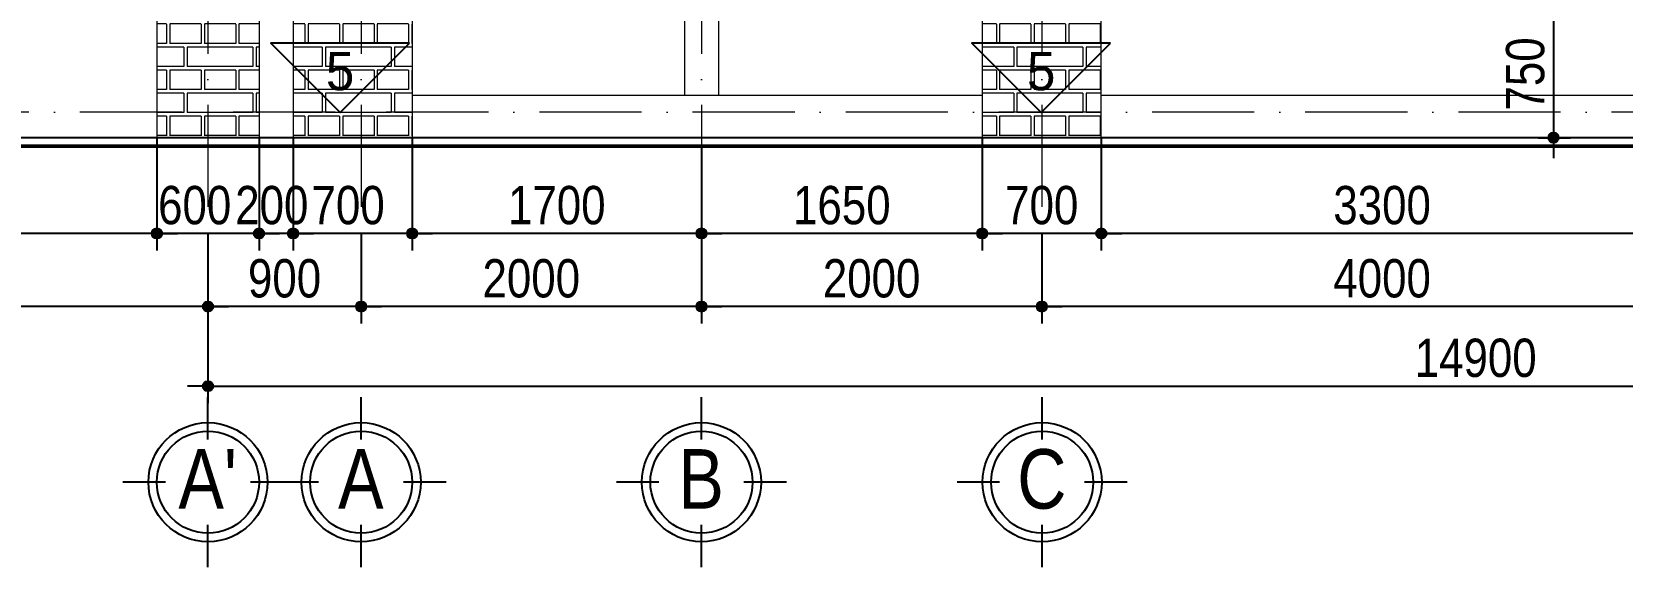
# Model space of a CAD drawing. Extents: x -1107188 to -523840, y 39692 to 514392.
# Drawn here: x -1049659 to -1040312, y 407626 to 410774 of the extents above; entities that cross this region are included whole.
import ezdxf
from ezdxf.enums import TextEntityAlignment as Align

# ---------------------------------------------------------------- set-up
doc = ezdxf.new("R2010")
doc.units = 0
doc.linetypes.add('ACAD_ISO10W100', pattern=[18, 12, -3, 0, -3])
doc.layers.get('DEFPOINTS').update_dxf_attribs({"linetype": 'CONTINUOUS'})
for name, color, linetype in [('DIM', 1, 'CONTINUOUS'), ('TAGS', 60, 'CONTINUOUS'), ('TUONG', 131, 'CONTINUOUS')]:
    doc.layers.add(name, color=color, linetype=linetype)
for name, color, linetype, lineweight in [('HACHT', 8, 'CONTINUOUS', 5), ('NET-THAY', 2, 'CONTINUOUS', 13), ('TRUC', 24, 'CONTINUOUS', 0)]:
    doc.layers.add(name, color=color, linetype=linetype, lineweight=lineweight)
doc.styles.add('AVO', font='')
doc.styles.add('HEL-CONDENSE', font='')
doc.styles.get("Standard").update_dxf_attribs({"font": ''})
doc.styles.add('VNI-HELVE-CONDENSEN', font='')
doc.styles.get('AVO').set_extended_font_data('VNI-Avo')
doc.styles.get('HEL-CONDENSE').set_extended_font_data('VNI-Helve-Condense')
doc.styles.get('Standard').set_extended_font_data('VNI-Helve-Condense')
doc.styles.get('VNI-HELVE-CONDENSEN').set_extended_font_data('VNI-Helve-Condense')
doc.dimstyles.new('D100', dxfattribs={"dimtxt": 225, "dimasz": 1.2, "dimexe": 100, "dimexo": 0, "dimgap": 50, "dimtad": 1, "dimdec": 0, "dimzin": 13, "dimdsep": 46, "dimtxsty": 'HEL-CONDENSE', "dimblk": 'D50', "dimcen": 0, "dimclrd": 1, "dimclre": 1, "dimclrt": 7, "dimadec": 0, "dimazin": 0, "dimtfac": 1, "dimtdec": 0, "dimtmove": 0, "dimatfit": 3, "dimldrblk": 'D50', "dimfxl": 1, "dimtolj": 1, "dimtzin": 13, "dimarcsym": 0})
doc.dimstyles.get("Standard").update_dxf_attribs({"dimtxt": 0.18, "dimasz": 0.18, "dimexe": 0.18, "dimexo": 0.0625, "dimgap": 0.09, "dimtad": 0, "dimtih": 1, "dimtoh": 1, "dimdec": 4, "dimzin": 0, "dimdsep": 46, "dimtxsty": 'Standard', "dimcen": 0.09, "dimadec": 0, "dimazin": 0, "dimtfac": 1, "dimtdec": 4, "dimtofl": 0, "dimtmove": 0, "dimatfit": 3, "dimfxl": 1, "dimtolj": 1, "dimtzin": 0, "dimarcsym": 0})
pattern_1 = [(180, (-2374848.54, 181445.75), (-3e-14, -270.968), [387.35, -19.05]), (180, (-2374848.54, 181331.45), (-3e-14, -270.968), [387.35, -19.05]), (180, (-2374950.14, 181310.26), (-3e-14, -270.968), [184.15, -19.05]), (180, (-2374950.14, 181195.96), (-3e-14, -270.968), [184.15, -19.05]), (270, (-2374848.54, 181445.75), (406.4, -7e-14), [114.3, -156.6672]), (270, (-2374829.5, 181445.75), (406.4, -7e-14), [114.3, -156.6672]), (270, (-2374950.14, 181310.26), (203.2, -4e-14), [114.3, -156.6672]), (270, (-2374931.09, 181310.26), (203.2, -4e-14), [114.3, -156.6672])]

# ---------------------------------------------------------------- blocks, each defined once
blk = doc.blocks.new('D50')
at = {"layer": 'DIM'}
blk.add_hatch(color=256, dxfattribs=at).paths.add_polyline_path([(25, 0, 1), (-25, 0, 1)])
blk.add_line((25, 0), (100, 0), dxfattribs=at)
blk.add_circle((0, 0), 25, dxfattribs=at)
blk = doc.blocks.new('*D893')
at = {"layer": 'DEFPOINTS', "color": 0, "transparency": 16777216}
for p in [(-1043723.3, 409588.8), (-1039723.3, 409588.8), (-1043723.3, 409158.5)]:
    blk.add_point(p, dxfattribs=at)
at = {"layer": 'DIM', "color": 1, "lineweight": -2, "transparency": 16777216}
for p, q in [((-1043723.3, 409588.8), (-1043723.3, 409058.5)), ((-1039723.3, 409588.8), (-1039723.3, 409058.5)), ((-1039724.5, 409158.5), (-1043722.1, 409158.5))]:
    blk.add_line(p, q, dxfattribs=at)
at = {"layer": 'DIM', "color": 1, "lineweight": -2, "transparency": 16777216, "xscale": 1.199999999999999, "yscale": 1.199999999999999, "zscale": 1.199999999999999, "rotation": 180}
blk.add_blockref('D50', (-1043723.3, 409158.5), dxfattribs=at)
at = {"layer": 'DIM', "color": 1, "lineweight": -2, "transparency": 16777216, "xscale": 1.199999999999999, "yscale": 1.199999999999999, "zscale": 1.199999999999999}
blk.add_blockref('D50', (-1039723.3, 409158.5), dxfattribs=at)
at = {"layer": 'DIM', "color": 7, "transparency": 16777216, "insert": (-1041723.3, 409323.4), "char_height": 225, "attachment_point": 5, "style": 'HEL-CONDENSE'}
blk.add_mtext('\\A1;4000', dxfattribs=at)
blk = doc.blocks.new('*D894')
at = {"layer": 'DEFPOINTS', "color": 0, "transparency": 16777216}
for p in [(-1045723.3, 409588.8), (-1043723.3, 409588.8), (-1045723.3, 409158.5)]:
    blk.add_point(p, dxfattribs=at)
at = {"layer": 'DIM', "color": 1, "lineweight": -2, "transparency": 16777216}
for p, q in [((-1045723.3, 409588.8), (-1045723.3, 409058.5)), ((-1043723.3, 409588.8), (-1043723.3, 409058.5)), ((-1043724.5, 409158.5), (-1045722.1, 409158.5))]:
    blk.add_line(p, q, dxfattribs=at)
at = {"layer": 'DIM', "color": 1, "lineweight": -2, "transparency": 16777216, "xscale": 1.199999999999999, "yscale": 1.199999999999999, "zscale": 1.199999999999999, "rotation": 180}
blk.add_blockref('D50', (-1045723.3, 409158.5), dxfattribs=at)
at = {"layer": 'DIM', "color": 1, "lineweight": -2, "transparency": 16777216, "xscale": 1.199999999999999, "yscale": 1.199999999999999, "zscale": 1.199999999999999}
blk.add_blockref('D50', (-1043723.3, 409158.5), dxfattribs=at)
at = {"layer": 'DIM', "color": 7, "transparency": 16777216, "insert": (-1044723.3, 409323.4), "char_height": 225, "attachment_point": 5, "style": 'HEL-CONDENSE'}
blk.add_mtext('\\A1;2000', dxfattribs=at)
blk = doc.blocks.new('*D895')
at = {"layer": 'DEFPOINTS', "color": 0, "transparency": 16777216}
for p in [(-1048623.3, 409588.8), (-1033723.3, 409588.8), (-1033723.3, 408690.9)]:
    blk.add_point(p, dxfattribs=at)
at = {"layer": 'DIM', "color": 1, "lineweight": -2, "transparency": 16777216}
for p, q in [((-1048623.3, 409588.8), (-1048623.3, 408590.9)), ((-1033723.3, 409588.8), (-1033723.3, 408590.9)), ((-1048622.1, 408690.9), (-1033724.5, 408690.9))]:
    blk.add_line(p, q, dxfattribs=at)
at = {"layer": 'DIM', "color": 1, "lineweight": -2, "transparency": 16777216, "xscale": 1.199999999999999, "yscale": 1.199999999999999, "zscale": 1.199999999999999, "rotation": 180}
blk.add_blockref('D50', (-1048623.3, 408690.9), dxfattribs=at)
at = {"layer": 'DIM', "color": 1, "lineweight": -2, "transparency": 16777216, "xscale": 1.199999999999999, "yscale": 1.199999999999999, "zscale": 1.199999999999999}
blk.add_blockref('D50', (-1033723.3, 408690.9), dxfattribs=at)
at = {"layer": 'DIM', "color": 7, "transparency": 16777216, "insert": (-1041173.3, 408855.8), "char_height": 225, "attachment_point": 5, "style": 'HEL-CONDENSE'}
blk.add_mtext('\\A1;14900', dxfattribs=at)
blk = doc.blocks.new('A$C206177D3')
at = {"layer": 'TAGS', "ltscale": 1000}
for p, q in [((-36.6, 240.1), (-36.6, 490.1)), ((-286.6, -9.9), (-536.6, -9.9)), ((463.4, -9.9), (213.4, -9.9)), ((-36.6, -509.9), (-36.6, -259.9))]:
    blk.add_line(p, q, dxfattribs=at)
blk.add_circle((-36.6, -9.9), 350, dxfattribs=at)
at = {"layer": 'TAGS', "color": 254, "ltscale": 1000}
blk.add_circle((-36.6, -9.9), 300, dxfattribs=at)
at = {"layer": 'TAGS', "ltscale": 1000, "style": 'VNI-HELVE-CONDENSEN'}
blk.add_attdef('A', text='', height=350, dxfattribs=at).set_placement((-38.3, -165.6), align=Align.CENTER)
blk = doc.blocks.new('*D896')
at = {"layer": 'DEFPOINTS', "color": 0, "transparency": 16777216}
for p in [(-1047723.3, 409588.8), (-1045723.3, 409588.8), (-1047723.3, 409158.5)]:
    blk.add_point(p, dxfattribs=at)
at = {"layer": 'DIM', "color": 1, "lineweight": -2, "transparency": 16777216}
for p, q in [((-1047723.3, 409588.8), (-1047723.3, 409058.5)), ((-1045723.3, 409588.8), (-1045723.3, 409058.5)), ((-1045724.5, 409158.5), (-1047722.1, 409158.5))]:
    blk.add_line(p, q, dxfattribs=at)
at = {"layer": 'DIM', "color": 1, "lineweight": -2, "transparency": 16777216, "xscale": 1.199999999999999, "yscale": 1.199999999999999, "zscale": 1.199999999999999, "rotation": 180}
blk.add_blockref('D50', (-1047723.3, 409158.5), dxfattribs=at)
at = {"layer": 'DIM', "color": 1, "lineweight": -2, "transparency": 16777216, "xscale": 1.199999999999999, "yscale": 1.199999999999999, "zscale": 1.199999999999999}
blk.add_blockref('D50', (-1045723.3, 409158.5), dxfattribs=at)
at = {"layer": 'DIM', "color": 7, "transparency": 16777216, "insert": (-1046723.3, 409323.4), "char_height": 225, "attachment_point": 5, "style": 'HEL-CONDENSE'}
blk.add_mtext('\\A1;2000', dxfattribs=at)
blk = doc.blocks.new('*D897')
at = {"layer": 'DEFPOINTS', "color": 0, "transparency": 16777216}
for p in [(-1048623.3, 409588.8), (-1047723.3, 409588.8), (-1048623.3, 409158.5)]:
    blk.add_point(p, dxfattribs=at)
at = {"layer": 'DIM', "color": 1, "lineweight": -2, "transparency": 16777216}
for p, q in [((-1048623.3, 409588.8), (-1048623.3, 409058.5)), ((-1047723.3, 409588.8), (-1047723.3, 409058.5)), ((-1047724.5, 409158.5), (-1048622.1, 409158.5))]:
    blk.add_line(p, q, dxfattribs=at)
at = {"layer": 'DIM', "color": 1, "lineweight": -2, "transparency": 16777216, "xscale": 1.199999999999999, "yscale": 1.199999999999999, "zscale": 1.199999999999999, "rotation": 180}
blk.add_blockref('D50', (-1048623.3, 409158.5), dxfattribs=at)
at = {"layer": 'DIM', "color": 1, "lineweight": -2, "transparency": 16777216, "xscale": 1.199999999999999, "yscale": 1.199999999999999, "zscale": 1.199999999999999}
blk.add_blockref('D50', (-1047723.3, 409158.5), dxfattribs=at)
at = {"layer": 'DIM', "color": 7, "transparency": 16777216, "insert": (-1048173.3, 409323.4), "char_height": 225, "attachment_point": 5, "style": 'HEL-CONDENSE'}
blk.add_mtext('\\A1;900', dxfattribs=at)
blk = doc.blocks.new('*D899')
at = {"layer": 'DEFPOINTS', "color": 0, "transparency": 16777216}
for p in [(-1052223.3, 409588.8), (-1048623.3, 409588.8), (-1052223.3, 409158.5)]:
    blk.add_point(p, dxfattribs=at)
at = {"layer": 'DIM', "color": 1, "lineweight": -2, "transparency": 16777216}
for p, q in [((-1052223.3, 409588.8), (-1052223.3, 409058.5)), ((-1048623.3, 409588.8), (-1048623.3, 409058.5)), ((-1048624.5, 409158.5), (-1052222.1, 409158.5))]:
    blk.add_line(p, q, dxfattribs=at)
at = {"layer": 'DIM', "color": 1, "lineweight": -2, "transparency": 16777216, "xscale": 1.199999999999999, "yscale": 1.199999999999999, "zscale": 1.199999999999999, "rotation": 180}
blk.add_blockref('D50', (-1052223.3, 409158.5), dxfattribs=at)
at = {"layer": 'DIM', "color": 1, "lineweight": -2, "transparency": 16777216, "xscale": 1.199999999999999, "yscale": 1.199999999999999, "zscale": 1.199999999999999}
blk.add_blockref('D50', (-1048623.3, 409158.5), dxfattribs=at)
at = {"layer": 'DIM', "color": 7, "transparency": 16777216, "insert": (-1050423.3, 409323.4), "char_height": 225, "attachment_point": 5, "style": 'HEL-CONDENSE'}
blk.add_mtext('\\A1;3600', dxfattribs=at)
blk = doc.blocks.new('*D963')
at = {"layer": 'DEFPOINTS', "color": 0, "linetype": 'Continuous', "transparency": 16777216}
for p in [(-1040906.7, 410901.6), (-1040806.7, 410151.6), (-1040716.2, 410151.6)]:
    blk.add_point(p, dxfattribs=at)
at = {"layer": 'DIM', "color": 1, "linetype": 'Continuous', "lineweight": -2, "transparency": 16777216}
for p, q in [((-1040906.7, 410901.6), (-1040616.2, 410901.6)), ((-1040716.2, 410900.4), (-1040716.2, 410152.8)), ((-1040806.7, 410151.6), (-1040616.2, 410151.6))]:
    blk.add_line(p, q, dxfattribs=at)
at = {"layer": 'DIM', "color": 1, "linetype": 'Continuous', "lineweight": -2, "transparency": 16777216, "xscale": 1.199999999999999, "yscale": 1.199999999999999, "zscale": 1.199999999999999}
for p, rotation in [((-1040716.2, 410901.6), 90), ((-1040716.2, 410151.6), 270)]:
    blk.add_blockref('D50', p, dxfattribs=dict(at, rotation=rotation))
at = {"layer": 'DIM', "color": 7, "linetype": 'Continuous', "transparency": 16777216, "insert": (-1040881.1, 410526.6), "char_height": 225, "attachment_point": 5, "rotation": 90, "style": 'HEL-CONDENSE'}
blk.add_mtext('\\A1;750', dxfattribs=at)
blk = doc.blocks.new('*D1010')
at = {"layer": 'DEFPOINTS', "color": 0, "linetype": 'Continuous', "transparency": 16777216}
for p in [(-1043373.3, 410151.6), (-1040073.3, 410151.6), (-1043373.3, 409588.8)]:
    blk.add_point(p, dxfattribs=at)
at = {"layer": 'DIM', "color": 1, "linetype": 'Continuous', "lineweight": -2, "transparency": 16777216}
for p, q in [((-1043373.3, 410151.6), (-1043373.3, 409488.8)), ((-1040073.3, 410151.6), (-1040073.3, 409488.8)), ((-1040074.5, 409588.8), (-1043372.1, 409588.8))]:
    blk.add_line(p, q, dxfattribs=at)
at = {"layer": 'DIM', "color": 1, "linetype": 'Continuous', "lineweight": -2, "transparency": 16777216, "xscale": 1.199999999999999, "yscale": 1.199999999999999, "zscale": 1.199999999999999, "rotation": 180}
blk.add_blockref('D50', (-1043373.3, 409588.8), dxfattribs=at)
at = {"layer": 'DIM', "color": 1, "linetype": 'Continuous', "lineweight": -2, "transparency": 16777216, "xscale": 1.199999999999999, "yscale": 1.199999999999999, "zscale": 1.199999999999999}
blk.add_blockref('D50', (-1040073.3, 409588.8), dxfattribs=at)
at = {"layer": 'DIM', "color": 7, "linetype": 'Continuous', "transparency": 16777216, "insert": (-1041723.3, 409753.7), "char_height": 225, "attachment_point": 5, "style": 'HEL-CONDENSE'}
blk.add_mtext('\\A1;3300', dxfattribs=at)
blk = doc.blocks.new('*D1011')
at = {"layer": 'DEFPOINTS', "color": 0, "linetype": 'Continuous', "transparency": 16777216}
for p in [(-1044073.3, 410151.6), (-1043373.3, 410151.6), (-1044073.3, 409588.8)]:
    blk.add_point(p, dxfattribs=at)
at = {"layer": 'DIM', "color": 1, "linetype": 'Continuous', "lineweight": -2, "transparency": 16777216}
for p, q in [((-1044073.3, 410151.6), (-1044073.3, 409488.8)), ((-1043373.3, 410151.6), (-1043373.3, 409488.8)), ((-1043374.5, 409588.8), (-1044072.1, 409588.8))]:
    blk.add_line(p, q, dxfattribs=at)
at = {"layer": 'DIM', "color": 1, "linetype": 'Continuous', "lineweight": -2, "transparency": 16777216, "xscale": 1.199999999999999, "yscale": 1.199999999999999, "zscale": 1.199999999999999, "rotation": 180}
blk.add_blockref('D50', (-1044073.3, 409588.8), dxfattribs=at)
at = {"layer": 'DIM', "color": 1, "linetype": 'Continuous', "lineweight": -2, "transparency": 16777216, "xscale": 1.199999999999999, "yscale": 1.199999999999999, "zscale": 1.199999999999999}
blk.add_blockref('D50', (-1043373.3, 409588.8), dxfattribs=at)
at = {"layer": 'DIM', "color": 7, "linetype": 'Continuous', "transparency": 16777216, "insert": (-1043723.3, 409753.7), "char_height": 225, "attachment_point": 5, "style": 'HEL-CONDENSE'}
blk.add_mtext('\\A1;700', dxfattribs=at)
blk = doc.blocks.new('*D1012')
at = {"layer": 'DEFPOINTS', "color": 0, "linetype": 'Continuous', "transparency": 16777216}
for p in [(-1044073.3, 410151.6), (-1045723.3, 410101.6), (-1045723.3, 409588.8)]:
    blk.add_point(p, dxfattribs=at)
at = {"layer": 'DIM', "color": 1, "linetype": 'Continuous', "lineweight": -2, "transparency": 16777216}
for p, q in [((-1044073.3, 410151.6), (-1044073.3, 409488.8)), ((-1045723.3, 410101.6), (-1045723.3, 409488.8)), ((-1044074.5, 409588.8), (-1045722.1, 409588.8))]:
    blk.add_line(p, q, dxfattribs=at)
at = {"layer": 'DIM', "color": 1, "linetype": 'Continuous', "lineweight": -2, "transparency": 16777216, "xscale": 1.199999999999999, "yscale": 1.199999999999999, "zscale": 1.199999999999999, "rotation": 180}
blk.add_blockref('D50', (-1045723.3, 409588.8), dxfattribs=at)
at = {"layer": 'DIM', "color": 1, "linetype": 'Continuous', "lineweight": -2, "transparency": 16777216, "xscale": 1.199999999999999, "yscale": 1.199999999999999, "zscale": 1.199999999999999}
blk.add_blockref('D50', (-1044073.3, 409588.8), dxfattribs=at)
at = {"layer": 'DIM', "color": 7, "linetype": 'Continuous', "transparency": 16777216, "insert": (-1044898.3, 409753.7), "char_height": 225, "attachment_point": 5, "style": 'HEL-CONDENSE'}
blk.add_mtext('\\A1;1650', dxfattribs=at)
blk = doc.blocks.new('*D1013')
at = {"layer": 'DEFPOINTS', "color": 0, "linetype": 'Continuous', "transparency": 16777216}
for p in [(-1047423.3, 410151.6), (-1045723.3, 410101.6), (-1047423.3, 409588.8)]:
    blk.add_point(p, dxfattribs=at)
at = {"layer": 'DIM', "color": 1, "linetype": 'Continuous', "lineweight": -2, "transparency": 16777216}
for p, q in [((-1047423.3, 410151.6), (-1047423.3, 409488.8)), ((-1045723.3, 410101.6), (-1045723.3, 409488.8)), ((-1045724.5, 409588.8), (-1047422.1, 409588.8))]:
    blk.add_line(p, q, dxfattribs=at)
at = {"layer": 'DIM', "color": 1, "linetype": 'Continuous', "lineweight": -2, "transparency": 16777216, "xscale": 1.199999999999999, "yscale": 1.199999999999999, "zscale": 1.199999999999999, "rotation": 180}
blk.add_blockref('D50', (-1047423.3, 409588.8), dxfattribs=at)
at = {"layer": 'DIM', "color": 1, "linetype": 'Continuous', "lineweight": -2, "transparency": 16777216, "xscale": 1.199999999999999, "yscale": 1.199999999999999, "zscale": 1.199999999999999}
blk.add_blockref('D50', (-1045723.3, 409588.8), dxfattribs=at)
at = {"layer": 'DIM', "color": 7, "linetype": 'Continuous', "transparency": 16777216, "insert": (-1046573.3, 409753.7), "char_height": 225, "attachment_point": 5, "style": 'HEL-CONDENSE'}
blk.add_mtext('\\A1;1700', dxfattribs=at)
blk = doc.blocks.new('*D1014')
at = {"layer": 'DEFPOINTS', "color": 0, "linetype": 'Continuous', "transparency": 16777216}
for p in [(-1048123.3, 410151.6), (-1047423.3, 410151.6), (-1048123.3, 409588.8)]:
    blk.add_point(p, dxfattribs=at)
at = {"layer": 'DIM', "color": 1, "linetype": 'Continuous', "lineweight": -2, "transparency": 16777216}
for p, q in [((-1048123.3, 410151.6), (-1048123.3, 409488.8)), ((-1047423.3, 410151.6), (-1047423.3, 409488.8)), ((-1047424.5, 409588.8), (-1048122.1, 409588.8))]:
    blk.add_line(p, q, dxfattribs=at)
at = {"layer": 'DIM', "color": 1, "linetype": 'Continuous', "lineweight": -2, "transparency": 16777216, "xscale": 1.199999999999999, "yscale": 1.199999999999999, "zscale": 1.199999999999999, "rotation": 180}
blk.add_blockref('D50', (-1048123.3, 409588.8), dxfattribs=at)
at = {"layer": 'DIM', "color": 1, "linetype": 'Continuous', "lineweight": -2, "transparency": 16777216, "xscale": 1.199999999999999, "yscale": 1.199999999999999, "zscale": 1.199999999999999}
blk.add_blockref('D50', (-1047423.3, 409588.8), dxfattribs=at)
at = {"layer": 'DIM', "color": 7, "linetype": 'Continuous', "transparency": 16777216, "insert": (-1047799.5, 409753.7), "char_height": 225, "attachment_point": 5, "style": 'HEL-CONDENSE'}
blk.add_mtext('\\A1;700', dxfattribs=at)
blk = doc.blocks.new('*D1015')
at = {"layer": 'DEFPOINTS', "color": 0, "linetype": 'Continuous', "transparency": 16777216}
for p in [(-1048323.3, 410151.6), (-1048123.3, 410151.6), (-1048323.3, 409588.8)]:
    blk.add_point(p, dxfattribs=at)
at = {"layer": 'DIM', "color": 1, "linetype": 'Continuous', "lineweight": -2, "transparency": 16777216}
for p, q in [((-1048323.3, 410151.6), (-1048323.3, 409488.8)), ((-1048123.3, 410151.6), (-1048123.3, 409488.8)), ((-1048124.5, 409588.8), (-1048322.1, 409588.8))]:
    blk.add_line(p, q, dxfattribs=at)
at = {"layer": 'DIM', "color": 1, "linetype": 'Continuous', "lineweight": -2, "transparency": 16777216, "xscale": 1.199999999999999, "yscale": 1.199999999999999, "zscale": 1.199999999999999, "rotation": 180}
blk.add_blockref('D50', (-1048323.3, 409588.8), dxfattribs=at)
at = {"layer": 'DIM', "color": 1, "linetype": 'Continuous', "lineweight": -2, "transparency": 16777216, "xscale": 1.199999999999999, "yscale": 1.199999999999999, "zscale": 1.199999999999999}
blk.add_blockref('D50', (-1048123.3, 409588.8), dxfattribs=at)
at = {"layer": 'DIM', "color": 7, "linetype": 'Continuous', "transparency": 16777216, "insert": (-1048248.3, 409753.7), "char_height": 225, "attachment_point": 5, "style": 'HEL-CONDENSE'}
blk.add_mtext('\\A1;200', dxfattribs=at)
blk = doc.blocks.new('*D1026')
at = {"layer": 'DEFPOINTS', "color": 0, "linetype": 'Continuous', "transparency": 16777216}
for p in [(-1048923.3, 410151.6), (-1048323.3, 410151.6), (-1048923.3, 409588.8)]:
    blk.add_point(p, dxfattribs=at)
at = {"layer": 'DIM', "color": 1, "linetype": 'Continuous', "lineweight": -2, "transparency": 16777216}
for p, q in [((-1048923.3, 410151.6), (-1048923.3, 409488.8)), ((-1048323.3, 410151.6), (-1048323.3, 409488.8)), ((-1048324.5, 409588.8), (-1048922.1, 409588.8))]:
    blk.add_line(p, q, dxfattribs=at)
at = {"layer": 'DIM', "color": 1, "linetype": 'Continuous', "lineweight": -2, "transparency": 16777216, "xscale": 1.199999999999999, "yscale": 1.199999999999999, "zscale": 1.199999999999999, "rotation": 180}
blk.add_blockref('D50', (-1048923.3, 409588.8), dxfattribs=at)
at = {"layer": 'DIM', "color": 1, "linetype": 'Continuous', "lineweight": -2, "transparency": 16777216, "xscale": 1.199999999999999, "yscale": 1.199999999999999, "zscale": 1.199999999999999}
blk.add_blockref('D50', (-1048323.3, 409588.8), dxfattribs=at)
at = {"layer": 'DIM', "color": 7, "linetype": 'Continuous', "transparency": 16777216, "insert": (-1048701.4, 409753.7), "char_height": 225, "attachment_point": 5, "style": 'HEL-CONDENSE'}
blk.add_mtext('\\A1;600', dxfattribs=at)
blk = doc.blocks.new('*D1027')
at = {"layer": 'DEFPOINTS', "color": 0, "linetype": 'Continuous', "transparency": 16777216}
for p in [(-1052223.3, 410151.6), (-1048923.3, 410151.6), (-1052223.3, 409588.8)]:
    blk.add_point(p, dxfattribs=at)
at = {"layer": 'DIM', "color": 1, "linetype": 'Continuous', "lineweight": -2, "transparency": 16777216}
for p, q in [((-1052223.3, 410151.6), (-1052223.3, 409488.8)), ((-1048923.3, 410151.6), (-1048923.3, 409488.8)), ((-1048924.5, 409588.8), (-1052222.1, 409588.8))]:
    blk.add_line(p, q, dxfattribs=at)
at = {"layer": 'DIM', "color": 1, "linetype": 'Continuous', "lineweight": -2, "transparency": 16777216, "xscale": 1.199999999999999, "yscale": 1.199999999999999, "zscale": 1.199999999999999, "rotation": 180}
blk.add_blockref('D50', (-1052223.3, 409588.8), dxfattribs=at)
at = {"layer": 'DIM', "color": 1, "linetype": 'Continuous', "lineweight": -2, "transparency": 16777216, "xscale": 1.199999999999999, "yscale": 1.199999999999999, "zscale": 1.199999999999999}
blk.add_blockref('D50', (-1048923.3, 409588.8), dxfattribs=at)
at = {"layer": 'DIM', "color": 7, "linetype": 'Continuous', "transparency": 16777216, "insert": (-1050573.3, 409753.7), "char_height": 225, "attachment_point": 5, "style": 'HEL-CONDENSE'}
blk.add_mtext('\\A1;3300', dxfattribs=at)
blk = doc.blocks.new('TUONG-NAM')
at = {"layer": 'TAGS'}
blk.add_lwpolyline([(-453, -453), (453, -453), (0, 0)], close=True, dxfattribs=at)
at = {"layer": 'TAGS', "linetype": 'Continuous', "style": 'AVO'}
blk.add_attdef('KH-TUONG', text='', height=250, dxfattribs=at).set_placement((0, -269), align=Align.MIDDLE_CENTER)

msp = doc.modelspace()

# ---------------------------------------------------------------- hatches: boundary and pattern name
at = {"layer": 'HACHT'}
h = msp.add_hatch(dxfattribs=at)
h.set_pattern_fill('AR-BRELM', color=256, scale=2, angle=180, style=0)
h.set_pattern_definition(pattern_1)
h.paths.add_polyline_path([(-1048323.323, 410901.638), (-1048723.323, 410901.638), (-1048723.323, 410301.638), (-1048323.323, 410301.638)])
h.paths.add_polyline_path([(-1048323.323, 410301.638), (-1048723.323, 410301.638), (-1048723.323, 410151.638), (-1048323.323, 410151.638)])
h.paths.add_polyline_path([(-1048923.323, 410901.638), (-1048923.323, 410301.638), (-1048723.323, 410301.638), (-1048723.323, 410901.638)])
h.paths.add_polyline_path([(-1048923.323, 410301.638), (-1048923.323, 410151.638), (-1048723.323, 410151.638), (-1048723.323, 410301.638)])
h = msp.add_hatch(dxfattribs=at)
h.set_pattern_fill('AR-BRELM', color=256, scale=2, angle=180, style=0)
h.set_pattern_definition(pattern_1)
h.paths.add_polyline_path([(-1048123.323, 410901.638), (-1048123.323, 410301.638), (-1047773.323, 410301.638), (-1047773.323, 410901.638)])
h.paths.add_polyline_path([(-1047423.323, 410301.638), (-1047423.323, 410901.638), (-1047773.323, 410901.638), (-1047773.323, 410301.638)])
h.paths.add_polyline_path([(-1047423.323, 410151.638), (-1047423.323, 410301.638), (-1047773.323, 410301.638), (-1047773.323, 410151.638)])
h.paths.add_polyline_path([(-1048123.323, 410301.638), (-1048123.323, 410151.638), (-1047773.323, 410151.638), (-1047773.323, 410301.638)])
h = msp.add_hatch(dxfattribs=at)
h.set_pattern_fill('AR-BRELM', color=256, scale=2, angle=180, style=0)
h.set_pattern_definition(pattern_1)
h.paths.add_polyline_path([(-1044073.323, 410301.638), (-1044073.323, 410151.638), (-1043723.323, 410151.638), (-1043723.323, 410301.638)])
h.paths.add_polyline_path([(-1044073.323, 410901.638), (-1044073.323, 410301.638), (-1043723.323, 410301.638), (-1043723.323, 410901.638)])
h.paths.add_polyline_path([(-1043373.323, 410301.638), (-1043373.323, 410901.638), (-1043723.323, 410901.638), (-1043723.323, 410301.638)])
h.paths.add_polyline_path([(-1043373.323, 410151.638), (-1043373.323, 410301.638), (-1043723.323, 410301.638), (-1043723.323, 410151.638)])

# ---------------------------------------------------------------- linework, layer by layer
at = {"layer": 'NET-THAY'}
for p, q in [((-1045823.323, 412651.638), (-1045823.323, 410401.638)), ((-1045623.323, 412651.638), (-1045623.323, 410401.638)), ((-1048923.323, 410901.638), (-1048923.323, 410301.638)), ((-1048923.323, 410901.638), (-1048923.323, 410151.638)), ((-1048323.323, 410901.638), (-1048323.323, 410301.638)), ((-1048323.323, 410901.638), (-1048323.323, 410151.638)), ((-1048123.323, 410901.638), (-1048123.323, 410301.638)), ((-1048123.323, 410901.638), (-1048123.323, 410151.638)), ((-1047423.323, 410901.638), (-1047423.323, 410151.638)), ((-1047423.323, 410901.638), (-1047423.323, 410151.638)), ((-1047423.323, 410401.638), (-1044073.323, 410401.638)), ((-1043373.323, 410401.638), (-1040073.323, 410401.638))]:
    msp.add_line(p, q, dxfattribs=at)
msp.add_lwpolyline([(-1043373.323, 410151.638), (-1043373.323, 410901.638), (-1044073.323, 410901.638), (-1044073.323, 410151.638)], dxfattribs=at)
at = {"layer": 'TRUC', "linetype": 'ACAD_ISO10W100', "ltscale": 50}
msp.add_line((-1031673.724, 410301.638), (-1052743.068, 410301.638), dxfattribs=at)
msp.add_lwpolyline([(-1031673.724, 423845.819), (-1052743.068, 423845.819), (-1052743.068, 409588.761), (-1031673.724, 409588.761)], close=True, dxfattribs=at)
for points in [[(-1048623.323, 423845.819), (-1048623.323, 409588.761)], [(-1047723.323, 423845.819), (-1047723.323, 409588.761)], [(-1045723.323, 423845.819), (-1045723.323, 409588.761)], [(-1043723.323, 423845.819), (-1043723.323, 409588.761)]]:
    msp.add_lwpolyline(points, dxfattribs=at)
at = {"layer": 'TUONG'}
msp.add_line((-1031673.724, 410151.638), (-1052743.068, 410151.638), dxfattribs=at)
at = {"layer": 'TUONG', "const_width": 20}
msp.add_lwpolyline([(-1031673.724, 410101.638), (-1052743.068, 410101.638)], dxfattribs=at)

# ---------------------------------------------------------------- block references
at = {"layer": 'TAGS', "linetype": 'Continuous'}
ref = msp.add_blockref('TUONG-NAM', (-1047846.532, 410300.597), dxfattribs=dict(at, xscale=0.8999999999068677, yscale=0.9000000000232831, zscale=0.9, rotation=180))
ref.add_attrib('KH-TUONG', '5', dxfattribs={"color": 7, "linetype": 'Continuous', "height": 225, "style": 'AVO'}).set_placement((-1047846.977, 410542.951), align=Align.MIDDLE_CENTER)
ref = msp.add_blockref('TUONG-NAM', (-1043726.434, 410300.597), dxfattribs=dict(at, xscale=0.8999999999068677, yscale=0.9000000000232831, zscale=0.9, rotation=180))
ref.add_attrib('KH-TUONG', '5', dxfattribs={"color": 7, "linetype": 'Continuous', "height": 225, "style": 'AVO'}).set_placement((-1043726.879, 410542.951), align=Align.MIDDLE_CENTER)
at = {"layer": 'TAGS', "ltscale": 1000}
ref = msp.add_blockref('A$C206177D3', (-1048586.702, 408135.948), dxfattribs=at)
ref.add_attrib('A', "A'", dxfattribs={"color": 7, "ltscale": 1000, "height": 350, "style": 'VNI-HELVE-CONDENSEN'}).set_placement((-1048625.006, 407970.31), align=Align.CENTER)
ref = msp.add_blockref('A$C206177D3', (-1047686.702, 408135.948), dxfattribs=at)
ref.add_attrib('A', 'A', dxfattribs={"color": 7, "ltscale": 1000, "height": 350, "style": 'VNI-HELVE-CONDENSEN'}).set_placement((-1047725.006, 407970.31), align=Align.CENTER)
ref = msp.add_blockref('A$C206177D3', (-1045686.702, 408135.948), dxfattribs=at)
ref.add_attrib('A', 'B', dxfattribs={"color": 7, "ltscale": 1000, "height": 350, "style": 'VNI-HELVE-CONDENSEN'}).set_placement((-1045725.006, 407970.31), align=Align.CENTER)
ref = msp.add_blockref('A$C206177D3', (-1043684.656, 408135.948), dxfattribs=at)
ref.add_attrib('A', 'C', dxfattribs={"color": 7, "ltscale": 1000, "height": 350, "style": 'VNI-HELVE-CONDENSEN'}).set_placement((-1043722.96, 407970.31), align=Align.CENTER)

# ---------------------------------------------------------------- dimensions: what is measured, and where the dimension line sits
at = {"layer": 'DIM', "linetype": 'Continuous'}
dim = msp.add_linear_dim(base=(-1040716.178, 410151.638), p1=(-1040906.716, 410901.638), p2=(-1040806.716, 410151.638), angle=90, dimstyle='D100', override={"dimtmove": 1}, dxfattribs=at)
dim.commit()
dim.dimension.update_dxf_attribs({"geometry": '*D963', "text_midpoint": (-1040881.078, 410526.638)})
for base, p1, p2, picture, middle in [((-1052223.323, 409588.761), (-1048923.323, 410151.638), (-1052223.323, 410151.638), '*D1027', (-1050573.323, 409753.661)), ((-1047423.323, 409588.761), (-1045723.323, 410101.638), (-1047423.323, 410151.638), '*D1013', (-1046573.323, 409753.661)), ((-1045723.323, 409588.761), (-1044073.323, 410151.638), (-1045723.323, 410101.638), '*D1012', (-1044898.323, 409753.661)), ((-1044073.323, 409588.761), (-1043373.323, 410151.638), (-1044073.323, 410151.638), '*D1011', (-1043723.323, 409753.661)), ((-1043373.323, 409588.761), (-1040073.323, 410151.638), (-1043373.323, 410151.638), '*D1010', (-1041723.323, 409753.661))]:
    dim = msp.add_linear_dim(base=base, p1=p1, p2=p2, dimstyle='D100', override={"dimtmove": 1}, dxfattribs=at)
    dim.commit()
    dim.dimension.update_dxf_attribs({"geometry": picture, "text_midpoint": middle})
for base, p1, p2, picture, middle in [((-1048923.323, 409588.761), (-1048323.323, 410151.638), (-1048923.323, 410151.638), '*D1026', (-1048701.397, 409588.761)), ((-1048323.323, 409588.761), (-1048123.323, 410151.638), (-1048323.323, 410151.638), '*D1015', (-1048248.323, 409588.761)), ((-1048123.323, 409588.761), (-1047423.323, 410151.638), (-1048123.323, 410151.638), '*D1014', (-1047799.528, 409588.761))]:
    dim = msp.add_linear_dim(base=base, p1=p1, p2=p2, dimstyle='D100', override={"dimtmove": 1}, dxfattribs=at)
    dim.commit()
    dim.dimension.update_dxf_attribs({"geometry": picture, "text_midpoint": middle, "dimtype": 160})
at = {"layer": 'DIM'}
for base, p1, p2, dimstyle, override, picture, middle in [((-1052223.323, 409158.51), (-1048623.323, 409588.761), (-1052223.323, 409588.761), 'Standard', {"dimtxt": 225, "dimasz": 1.2, "dimexe": 100, "dimexo": 0, "dimgap": 50, "dimtad": 1, "dimtih": 0, "dimtoh": 0, "dimdec": 2, "dimzin": 13, "dimtxsty": 'HEL-CONDENSE', "dimblk": 'D50', "dimcen": 0, "dimclrd": 1, "dimclre": 1, "dimclrt": 7, "dimtdec": 2, "dimtofl": 1, "dimldrblk": 'D50', "dimtzin": 13}, '*D899', (-1050423.323, 409323.41)), ((-1048623.323, 409158.51), (-1047723.323, 409588.761), (-1048623.323, 409588.761), 'D100', {"dimtmove": 1}, '*D897', (-1048173.323, 409323.41)), ((-1047723.323, 409158.51), (-1045723.323, 409588.761), (-1047723.323, 409588.761), 'D100', {"dimtmove": 1}, '*D896', (-1046723.323, 409323.41)), ((-1045723.323, 409158.51), (-1043723.323, 409588.761), (-1045723.323, 409588.761), 'D100', {"dimtmove": 1}, '*D894', (-1044723.323, 409323.41)), ((-1043723.323, 409158.51), (-1039723.323, 409588.761), (-1043723.323, 409588.761), 'D100', {"dimtmove": 1}, '*D893', (-1041723.323, 409323.41))]:
    dim = msp.add_linear_dim(base=base, p1=p1, p2=p2, dimstyle=dimstyle, override=override, dxfattribs=at)
    dim.commit()
    dim.dimension.update_dxf_attribs({"geometry": picture, "text_midpoint": middle})
dim = msp.add_aligned_dim(p1=(-1048623.323, 409588.761), p2=(-1033723.323, 409588.761), distance=-897.878, dimstyle='D100', dxfattribs=at)
dim.commit()
dim.dimension.update_dxf_attribs({"geometry": '*D895', "text_midpoint": (-1041173.323, 408855.783)})

doc.saveas('drawing.dxf')
